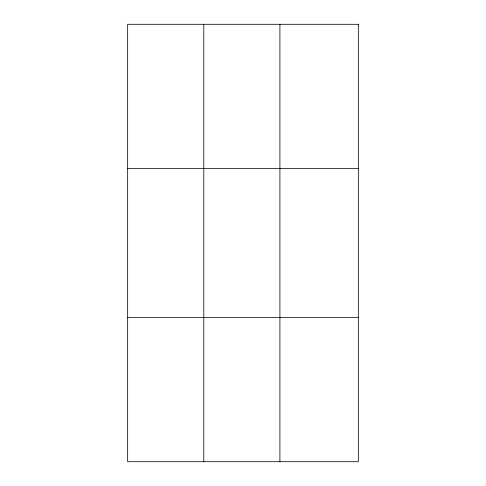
<?xml version="1.0" encoding="UTF-8"?>
<svg xmlns="http://www.w3.org/2000/svg" width="486" height="486" viewBox="0 0 486 486"><rect width="100%" height="100%" fill="white"/><g stroke="black" fill="none" stroke-linecap="round" stroke-linejoin="round"><path stroke-width="0.73" d="M203.786 461.7L203.786 24.3M279.912 461.7L279.912 24.3M127.66 168.642L358.34 168.642M127.66 317.358L358.34 317.358M358.34 24.3L358.34 461.7L127.66 461.7L127.66 24.3L358.34 24.3"/></g></svg>
